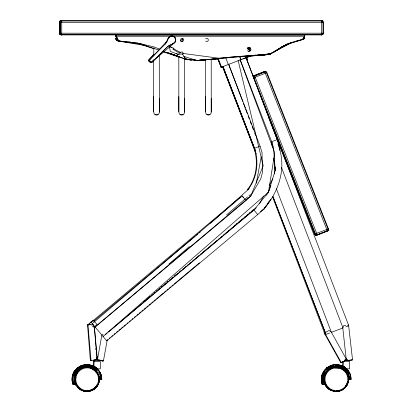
<?xml version="1.0" encoding="UTF-8"?>
<svg xmlns="http://www.w3.org/2000/svg" width="412" height="412" viewBox="0 0 412 412"><rect width="100%" height="100%" fill="white"/><g stroke="black" fill="none" stroke-linecap="round" stroke-linejoin="round"><path stroke-width="0.62" d="M85.33 365.995A13.385 13.385 0 0 0 74.917 384.633L74.917 373.869L77.755 369.739L80.803 367.478L87.421 365.866M75.736 375.162C72.764 382.733 79.058 391.601 87.174 391.4L87.174 390.658C91.392 390.602 95.29 388.181 97.304 384.489M87.174 390.947C87.874 392.512 91.675 390.107 92.994 389.917C94.992 388.748 96.635 387.043 97.835 385.076C99.931 381.157 99.75 376.207 97.273 372.505M159.356 98.478L159.356 112.033L158.975 113.686L157.935 114.721L156.519 115.103L155.097 114.721L154.062 113.686L153.681 111.647L153.681 96.573M184.494 98.478L184.494 112.033L184.118 113.686L183.077 114.721L181.661 115.103L180.24 114.721L179.205 113.686L178.823 111.647L178.823 96.573M211.243 98.478L211.243 112.033L210.862 113.686L209.826 114.721L208.41 115.103L206.989 114.721L205.954 113.686L205.573 111.647L205.573 96.573M321.7 33.197L321.7 34.912L321.108 34.917L322.987 34.484L323.42 33.197L323.42 22.32L322.987 21.027L321.7 20.6L61.161 20.6L59.874 21.033L59.446 22.32L59.446 33.197L59.874 34.484L61.161 34.917L321.7 34.912L322.987 34.484L321.7 33.197L321.7 20.6L321.108 20.6L322.987 21.027L321.7 22.32M336.413 390.658L336.413 391.4L333.2 391.106L336.733 391.369L339.287 390.906M87.153 367.324L89.739 367.38C84.759 366.309 79.372 368.688 76.735 373.009L78.357 370.877M98.854 376.419L99.174 381.033L97.938 384.746M322.395 21.352L322.4 21.033M336.393 367.324L337.701 367.174L340.127 367.689M336.413 391.179L336.413 391.4C345.745 391.786 352.018 380.049 346.513 372.505M87.153 367.169L84.496 367.401M336.393 367.169L333.22 367.401M322.575 375.631L322.586 373.118L321.375 377.253L322.277 384.633L324.156 384.633L322.21 375.759L324.558 370.682L329.569 366.325M342.64 362.014L342.846 366.397M274.407 173.988L274.593 161.839M275.288 170.187L275.329 167.622M153.712 55.95L153.851 47.699M248.621 49.651L248.673 47.426L249.986 51.103L247.483 48.111L250.048 47.689L249.986 51.103L248.585 51.32L247.494 50.661M351.039 379.334L349.793 379.653L346.894 370.924L340.745 366.587L336.656 365.866L330.043 367.478L323.652 375.208L322.21 375.759L322.797 384.633C319.29 375.775 325.629 365.382 335.183 364.677L343.629 366.531C348.078 369.502 351.039 373.854 351.039 379.334L349.778 379.653L349.809 377.835M323.75 379.849L324.445 383.345C323.142 379.941 323.858 376.166 325.459 373.009A12.144 12.144 0 0 0 343.005 389.077M171.299 36.024L173.514 36.38L175.048 37.672L175.646 38.965C176.686 44.043 170.177 43.837 167.699 46.525L151.704 62.428L150.596 62.222M93.354 366.273L93.586 361.401M97.433 368.843L93.905 366.273L97.438 368.843L93.905 366.273L94.116 361.401M344.319 366.953L346.672 368.843L343.139 366.273L346.677 368.843L343.139 366.273L343.356 361.401L349.541 361.401L349.541 368.843L346.142 368.843M347.98 375.579C349.062 379.143 348.485 382.954 346.461 386.07M340.08 390.834L336.408 391.4C343.237 391.498 349.489 384.957 348.387 378.077M323.652 375.208L323.101 380.652L324.156 384.633M349.793 379.653L350.385 374.93L348.573 371.124M75.818 378.226L75.963 377.176M74.768 370.682C71.781 374.75 71.539 379.936 73.017 384.633L74.917 384.633L74.598 383.495M98.782 382.779L99.302 379.251L98.798 375.729M345.972 386.724L342.64 389.67C346.276 387.501 348.449 383.454 348.542 379.251M324.141 373.869L323.085 380.652A13.385 13.385 0 0 1 343.211 367.731M266.178 195.267L268.459 192.172L274.742 152.888L240.072 59.802M96.975 359.295L97.423 356.807M107.192 340.245L103.412 360.989L97.407 359.918L101.857 335.028L103.093 334.323M77.265 369.049L77.502 367.803L79.186 367.133M256.295 183.185L261.203 156.921M150.03 62.222L148.768 60.863L148.979 59.766L153.794 54.621M149.345 60.868L149.556 59.766L165.253 44.069L166.912 41.87L167.936 39.13A3.966 3.966 0 0 1 173.498 36.369A3.966 3.966 0 0 1 174.935 42.405L151.297 62.511L149.345 60.868L149.556 61.172L150.607 62.222L152.007 62.222L167.705 46.525L173.354 43.615M165.253 44.069L168.153 38.434L169.945 36.462L172.86 36.132L174.637 37.168L175.656 38.965L174.93 42.405L172.643 43.837M75.082 377.959L75.597 375.533L77.822 371.485L75.597 375.533M247.375 49.007L247.602 47.952M348.016 382.779L348.408 381.033L348.418 377.526L348.434 380.982M74.881 372.541L75.303 370.682L80.33 366.325L85.943 364.677L94.389 366.531C98.705 369.451 101.903 373.957 101.785 379.334L100.538 379.653A13.385 13.385 0 0 0 86.525 365.882M97.726 385.241L96.732 386.724L93.4 389.67C109.468 379.298 89.126 356.601 77.116 372.438M101.172 377.443L101.491 376.336L100.641 373.586L99.39 372.175M167.823 39.511L168.148 38.434L169.95 37.059M268.469 192.172L103.067 336.47L253.947 210.032L268.469 192.172L275.298 170.187L273.46 147.244L271.652 141.749L277.152 139.637L245.964 57.546M347.625 381.327L346.791 383.974L345.266 386.441M75.257 376.882L76.066 374.328L77.976 371.32M322.565 380.652L324.862 373.643M326.201 369.554L326.778 367.803L329.59 366.685M59.874 22.32L60.198 21.352L61.754 20.6L61.754 34.912L61.161 34.917L60.198 34.484L59.874 33.197L59.874 22.32L59.446 22.32L323.42 22.32M60.198 21.352L59.874 21.033L60.466 21.027L60.466 33.197L60.791 34.484L61.754 34.912L60.466 34.484L60.039 33.197L60.039 22.32L60.466 21.027L61.754 20.6M74.927 377.624L77.739 369.739M268.676 191.57L270.869 185.544M303.5 37.646L304.689 37.183L304.025 38.836L302.552 39.629L286.876 44.197L270.555 53.998L197.024 60.554L183.587 56.295M304.689 35.993L302.557 39.629L304.664 37.183L304.051 38.836L288.688 43.626M181.97 41.571L180.358 39.959L180.858 41.128L181.97 41.571L183.139 41.071L183.582 39.959L183.083 38.795L180.358 39.959L180.858 41.128L181.97 41.571L183.083 38.795L181.97 38.347L180.806 38.846M325.259 373.354L324.311 375.533L325.32 373.468M316.704 233.506L315.973 235.175L315.386 235.18L314.511 234.134L269.963 120.958M265.256 71.976L265.436 71.559L266.028 71.559L266.904 72.6L328.426 228.892L328.498 230.246L327.452 231.122L317.333 235.103L315.973 235.175L315.103 234.134L253.581 77.842L253.509 76.488L254.549 75.617L264.674 71.631L266.028 71.559L264.082 71.631L253.962 75.617L252.917 76.488M73.583 374.626L72.414 375.759L73.017 384.633L72.012 380.307L72.764 378.602M76.756 369.507L77.502 367.803L76.411 369.997M322.04 378.602L321.288 380.307L322.277 384.633A14.626 14.626 0 0 1 334.879 364.661M326.026 369.507L326.778 367.803L329.193 367.123M60.039 22.32L60.466 21.352L61.754 21.027L321.7 21.027L322.668 21.352L322.993 22.32L322.993 33.197L322.668 34.165L321.7 34.484L59.874 34.484L60.466 34.484M98.731 382.975C96.954 387.707 92.345 391.415 87.159 391.4M259.39 203.868L263.587 196.04M269.283 185.415L272.878 178.7M159.604 49.141L153.661 46.808L136.928 42.936L118.656 41.03L116.936 40.258L116.251 34.999L304.689 34.999L304.689 36.241L302.583 39.629L304.689 37.183M247.272 189.829C256.547 178.236 258.576 162.23 254.019 148.289L222.356 66.383M270.972 198.986L263.757 209.265L257.727 214.549L106.76 340.889L91.768 322.998M247.849 189.793C257.093 178.216 259.133 162.204 254.565 148.289L222.907 66.383M89.615 324.677L87.524 324.847L90.352 360.428L97.088 359.918L94.415 327.545L96.732 324.167L93.457 320.263L94.09 321.02M327.061 371.485L324.836 375.533C326.304 371.099 330.45 367.736 335.074 367.18M148.969 61.172A0.989 0.989 0 0 1 148.763 60.064L153.913 54.832M149.546 59.766L149.34 60.064A0.989 0.989 0 0 0 149.546 61.172M97.417 359.918L94.415 327.545L95.069 326.582M266.59 205.171L263.757 209.265C272.466 199.109 278.883 186.94 281.087 173.668C283.168 162.112 280.716 150.638 277.152 139.637M267.295 204.151L269.417 201.082M343.098 368.843L343.701 368.029L344.123 368.843M327.597 370.877L325.974 373.009C328.611 368.688 333.998 366.309 338.978 367.38L336.393 367.107L332.736 367.674M167.066 41.046L149.34 60.064L151.297 62.511L151.997 62.222M323.976 372.211L323.121 373.118L324.105 372.314M326.551 369.497L329.554 366.325M96.732 386.724L93.05 389.876L96.501 387.023M327.602 230.365L326.86 231.122L317.333 234.871M148.763 60.064L154.067 54.688M77.281 371.485L78.867 369.899M153.362 60.214L151.122 62.428L150.02 62.222M91.819 325.676L94.415 327.545L245.985 200.531L250.779 195.921L260.786 178.803L262.454 172.365L262.022 152.543L260.075 146.183L228.619 64.087M255.826 208.287L253.936 210.032L257.727 214.549M328.127 370.321C330.434 367.54 334.276 366.927 337.701 367.174M210.434 223.34L249.219 188.65M260.369 211.763L263.103 209.373M74.361 373.869L74 371.861L81.097 365.712L83.554 365.387M168.889 264.041L189.412 246.536M226.548 214.863L247.56 196.941M249.028 195.695L250.491 194.443M92.288 323.611L242.194 196.014L243.647 197.739M95.105 326.974L250.779 195.921L263.222 165.758L238.126 60.394M240.165 197.255L90.846 322.555L90.568 322.22M143.886 301.708L144.87 300.878M146.348 299.637L147.331 298.808M148.809 297.567L149.793 296.743M154.227 293.014L155.211 292.19M156.689 290.949L157.672 290.12M159.15 288.879L160.134 288.05M161.612 286.809L162.601 285.979M164.074 284.738L165.552 283.497M167.03 282.256L168.014 281.427M169.492 280.186L170.48 279.362M171.953 278.115L172.942 277.291M174.42 276.05L175.898 274.809M234.011 225.972L234.995 225.143M236.473 223.901L237.456 223.077M238.934 221.836L239.918 221.007M241.396 219.766L242.385 218.937M244.352 217.284L245.336 216.455M246.814 215.213L247.797 214.384M249.275 213.143L250.264 212.314M251.742 211.073L253.215 209.832M105.518 334.4L106.996 333.159M108.474 331.918L256.223 207.761M93.658 321.242L195.288 236.194M196.272 235.365L197.755 234.129M199.233 232.888L200.222 232.064M143.932 301.764L144.921 300.935M146.399 299.694L147.383 298.87M148.866 297.629L149.85 296.805M154.289 293.087L155.273 292.257M156.751 291.021L157.739 290.192M159.217 288.951L160.206 288.127M161.684 286.886L162.668 286.062M164.151 284.821L165.629 283.58M167.107 282.344L168.096 281.514M169.574 280.278L170.558 279.449M172.036 278.208L173.025 277.384M174.503 276.143L175.981 274.907M176.969 274.078L177.953 273.254M179.436 272.013L180.914 270.772M182.392 269.53L183.381 268.706M184.859 267.465L186.337 266.229M187.326 265.4L188.804 264.159M189.788 263.335L191.266 262.094M192.255 261.27L194.227 259.617M195.211 258.788L196.694 257.552M197.678 256.722L199.156 255.486M200.144 254.657L201.623 253.416M202.611 252.592L209.512 246.809M210.496 245.979L211.979 244.738M212.963 243.914L217.402 240.196M218.386 239.367L219.375 238.543M220.853 237.302L221.841 236.478M223.319 235.237L224.798 233.995M225.786 233.171L227.264 231.93M228.248 231.106L229.726 229.865M230.715 229.041L232.193 227.8M233.182 226.971L253.395 210.032M106.703 340.477L107.692 339.648M109.17 338.412L110.159 337.582M111.637 336.347L112.625 335.523M114.103 334.281L115.092 333.457M116.57 332.216L118.053 330.98M119.037 330.151L120.52 328.915M121.504 328.091L122.987 326.85M123.971 326.026L125.454 324.785M126.927 323.549L127.921 322.72M129.394 321.484L130.388 320.66M131.861 319.418L132.855 318.594M134.327 317.353L135.321 316.529M136.794 315.288L138.283 314.052M139.261 313.228L140.75 311.987M141.728 311.163L143.216 309.922M144.195 309.098L145.683 307.857M146.662 307.033L148.145 305.792M149.129 304.968L150.612 303.732M151.595 302.902L153.079 301.666M154.062 300.837L155.545 299.601M156.529 298.777L163.44 292.994M164.424 292.17L165.907 290.929M166.891 290.105L168.374 288.869M169.358 288.039L170.841 286.803M171.825 285.974L173.308 284.738M174.291 283.914L199.454 262.856M343.603 388.552L344.478 387.821M342.29 389.876L345.745 387.023M89.873 322.802L92.978 320.351M253.395 76.529L264.674 71.631L327.452 231.122L326.86 231.122L328.081 230.066L328.024 229.051L266.502 72.759L265.73 71.678L254.709 76.014L253.627 76.787L253.581 77.842L266.904 72.6L266.312 72.6M276.689 50.048L273.156 52.499L285.207 45.196M274.258 51.505L275.381 50.841M277.024 49.847L278.667 48.848M279.763 48.183L283.595 45.861M264.906 54.415L270.014 53.998L271.673 53.019M274.928 51.057L276.56 50.079M277.647 49.425L281.993 46.814M77.219 370.687L80.469 368.781M82.091 367.828L85.346 365.923M247.483 48.111L248.276 47.653M343.242 361.453L340.858 362.771L324.136 332.86L324.502 332.654M340.858 362.771L342.357 361.942M347.501 325.176L348.578 325.058L352.554 359.918L347.481 360.479L346.198 358.888L331.464 332.329L329.121 330.388L324.661 332.86L341.388 362.771L345.75 360.346L346.198 358.888L342.784 327.993L343.629 325.609L345.895 325.356M341.399 362.766L343.768 361.453L346.209 358.888L347.496 360.479M324.136 332.86L324.991 332.386M248.585 51.32L250.867 50.073L250.99 49.378L250.048 47.689M302.017 39.629L303.515 38.836M270.014 53.998L292.319 42.282M74 371.861L75.113 371.31M77.338 370.218L85.686 366.113M247.308 59.601L247.679 59.462L246.783 57.088M247.015 57.319L246.603 57.474L251.099 55.512L246.124 57.665L244.816 56.315M283.162 46.18L289.445 43.414M290.563 42.91L292.304 42.158M281.391 47.184L292.839 42.158M222.362 66.584L222.671 66.466L221.023 67.099L217.742 58.514M222.897 66.584L223.206 66.466M340.096 390.591L341.769 389.876M205.593 38.846L206.762 38.347L207.875 38.795L208.374 39.959L207.926 41.071L206.762 41.571L205.65 41.128M148.768 60.863L150.73 62.511L151.431 62.222M83.688 365.346L85.377 364.677M332.963 365.346L334.652 364.677M254.116 76.014L253.962 75.617L254.549 75.617L317.333 235.103L315.685 235.061L314.912 233.98L314.511 234.134L328.426 228.892M315.685 235.061L315.386 235.18L316.74 235.103M327.298 230.72L317.173 234.706L316.159 234.758L315.504 233.98L253.509 76.488M246.809 57.428L247.468 57.175L245.485 57.938M345.9 326.798L348.763 325.701L260.538 95.471M245.598 57.659L246.077 57.474M222.701 66.662L221.563 67.099L218.139 58.164M242.776 58.978L246.021 57.731M246.458 57.325L250.661 55.718M223.762 66.26L221.574 67.099L251.207 55.718L245.567 57.871M246.737 59.822L247.679 59.462M254.57 148.289L260.075 146.183M325.49 334.415L325.083 334.57L272.641 197.127M348.351 325.856L348.763 325.701M329.651 333.025L326.021 334.415L272.955 196.524M246.005 57.731L246.428 57.577M266.785 54.667L269.118 53.802M249.543 56.176L267.326 54.667L273.182 52.499L286.876 44.197L291.011 42.694M248.194 49.692L249.26 49.316M248.225 49.033L249.43 48.637M290.604 42.858L292.469 42.282M294.925 41.519L299.22 40.175M289.935 43.147L301.435 39.809M89.162 391.127L90.28 390.834L89.054 391.019M349.963 377.572L350.504 379.334L349.263 379.653A13.385 13.385 0 0 0 335.214 365.882M101.244 379.334L99.987 379.653L98.602 376.831M350.504 379.334L349.242 379.653L347.692 372.989L344.051 368.822M180.018 53.709L177.727 54.281L170.295 51.33L169.296 46.35L173.967 48.343L172.901 49.208L178.102 52.329L182.65 52.005L183.299 53.879L177.727 54.281L176.135 53.323M329.188 367.226L326.778 367.803L328.034 367.638M90.027 390.906L87.473 391.369L83.94 391.106L88.523 391.194M81.834 390.422L86.618 391.4L81.828 390.422L78.841 388.588C81.303 390.602 84.712 391.544 87.833 391.209M86.602 391.338L88.317 391.153M335.862 391.338L337.577 391.153M329.95 367.386L336.964 366.464M351.585 359.964L352.028 359.918M83.96 367.401L87.761 367.267M346.966 360.479L346.003 359.285L346.95 360.479L352.131 359.964M198.327 60.353L196.462 60.554L192.764 59.925M199.573 60.219L202.06 59.946M202.601 59.951L196.998 60.554L184.396 58.901M203.847 59.812L205.712 59.611M212.556 58.87L213.802 58.736M205.851 59.75L202.024 60.167L205.835 59.843M214.142 58.844L215.419 58.705M83.497 367.674L85.356 367.489M87.22 367.298L88.462 367.174M157.935 114.721L155.097 114.721M183.077 114.721L180.24 114.721M209.826 114.721L206.989 114.721M198.404 60.384L196.457 60.554L205.717 59.895M199.655 60.27L203.523 59.925M204.774 59.812L206.077 59.699M211.171 59.246L212.474 59.127M214.369 58.957L216.954 58.731M257.866 55.084L261.728 54.739M264.901 54.456L270.04 53.998L264.973 54.374M210.918 59.41L218.54 58.761M249.662 56.12L266.811 54.667L263.016 54.899M211.433 59.41L218.417 58.818M91.881 360.346L91.021 360.418L87.972 324.857L88.389 324.821M87.535 324.847L93.055 324.44L94.415 327.545M87.972 324.857L88.951 324.774M90.352 360.428L91.325 360.346M93.158 360.196L96.526 359.918M259.153 54.878L261.708 54.672L259.148 54.842M254.199 55.172L255.466 55.079M258.633 54.842L261.805 54.611M263.582 54.513L270.555 53.998L218.808 58.2L182.995 53.447M253.529 55.471L255.43 55.357M257.958 55.203L261.754 54.971M267.352 54.667L235.092 56.624L202.539 60.167L199.387 59.998M184.442 58.88L185.637 59.302L187.542 59.199M115.715 35.993L116.797 38.228M116.251 35.993L118.656 41.03L122.431 41.303M264.489 54.837L264.998 54.832L263.139 54.832M100.538 379.653L95.445 368.812M59.874 33.197L59.446 33.197L323.42 33.197M170.882 35.993L172.221 35.993M304.689 36.241L116.277 36.241L118.656 41.03L116.962 40.258L116.251 38.553L116.962 40.258M258.803 54.832L262.006 54.837M327.906 230.251L328.498 230.246L326.824 229.52M94.374 359.918L100.018 359.918M344.813 359.918L347.795 359.918M93.308 361.401L100.301 361.401L100.301 368.843L96.882 368.843L94.961 367.365M75.082 378.015A12.149 12.149 0 0 1 93.421 368.838L95.579 368.843L95.151 368.513M342.702 368.843L344.288 368.843M334.863 367.952L339.019 368.153M185.611 59.302L195.607 59.802M336.45 366.047L338.896 366.211L345.534 369.981L348.3 374.256M123.688 41.396L126.206 41.581M120.634 41.21L118.12 41.025L116.395 40.258L115.715 38.548L116.395 40.258L115.741 38.548M118.09 41.025L124.419 41.684M125.681 41.818L128.199 42.081M129.461 42.209L130.717 42.343M140.956 44.043L118.115 41.025L117.564 39.964M335.883 367.324L337.021 367.267M103.397 360.984L100.734 360.51M116.936 40.258L118.203 40.453M129.595 42.209L130.862 42.405M132.128 42.596L133.395 42.791M135.291 43.085L139.091 43.667M146.245 45.675L118.12 41.025L117.59 39.907M190.298 59.508L191.554 59.719M96.856 359.918L102.964 361.005L102.526 360.927M128.714 41.839L144.303 44.944M248.817 47.617L249.878 47.844M85.948 366.057L93.21 367.607L91.413 366.912M140.729 43.94L142.588 44.367M335.167 364.677L341.795 366.469M336.656 365.866L343.016 367.607L346.894 370.924M87.983 366.026L93.184 367.452M136.928 42.936L158.692 50.006M163.533 51.582L176.83 55.903L181.62 57.943L191.467 60.25L184.355 58.659M141.852 44.707L154.006 48.765M163.121 51.804L178.926 57.077M167.581 52.623L178.365 56.501M176.805 55.903L186.178 59.307L182.109 53.781M179.215 56.964L168.57 52.87M172.041 54.08L179.138 56.804M184.458 58.849L185.637 59.302M333.751 391.106C328.467 389.855 324.326 385.045 324.27 379.55L324.445 381.332L325.562 384.715M337.711 364.744L340.693 365.897M91.449 365.897L88.467 364.744L89.244 365.722M173.241 54.502L176.83 55.903M339.303 367.597L343.407 369.775M90.043 367.597L93.725 369.482M174.59 54.951L179.261 56.944M171.078 53.678L178.746 56.944M177.129 56.186L178.813 56.938M90.166 366.448L94.4 368.359L95.8 371.186M340.116 367.689L343.222 369.198M331.094 390.422C327.875 389.041 325.392 386.235 324.29 382.923M343.139 366.273L343.783 366.623M93.905 366.273L95.079 366.953M169.837 46.654L171.459 47.555M173.081 48.462L180.657 52.679M249.219 47.741L250.316 48.374M93.442 367.736L95.028 368.843L94.6 368.513M92.921 369.399L94.811 370.785L96.717 373.014A11.402 11.402 0 0 1 93.251 388.902A11.402 11.402 0 0 1 77.425 385.163A11.402 11.402 0 0 1 81.432 369.404L83.507 368.457A11.402 11.402 0 0 1 92.921 369.404L95.239 371.191L96.717 373.014M94.533 366.953L96.892 368.843M327.195 387.187L329.894 389.515L332.304 390.689C327.787 388.985 324.465 384.7 324.259 379.849L324.955 383.345M327.046 387.002L329.59 389.309L327.051 387.002L324.826 382.923M77.806 387.002L80.355 389.309C77.652 387.419 75.679 384.453 75.211 381.172M90.82 324.718L89.543 323.549L90.372 324.759M90.269 324.718L88.992 323.549L89.625 324.543M348.557 371.124L344.803 367.283L346.755 369.708M345.539 368.565L346.786 369.842M95.028 367.283L97.531 369.842M343.217 369.198L347.033 373.36L347.986 375.579M329.059 389.309L325.253 385.143L328.096 388.588M94.374 366.531L97.299 369.822M242.194 196.014L245.985 200.531M91.119 322.22L91.397 322.555M174.935 38.105L175.646 38.965M348.707 372.129L349.881 373.586M149.546 61.043L150.725 62.511M325.995 385.498L327.612 387.63M76.756 385.498L78.378 387.63M74.917 384.633L72.759 381.816L72.97 375.759L75.319 370.682L72.97 375.759L72.558 378.726L73.573 384.633A14.626 14.626 0 0 1 84.46 364.877A14.626 14.626 0 0 1 101.785 379.334L99.333 371.124M346.878 370.924L347.553 371.954M346.616 372.685L348.258 376.97M325.011 384.715L325.444 385.498M75.751 384.715L76.184 385.498M76.359 385.75L75.221 382.939M116.797 38.367L115.71 36.241L115.715 34.999L115.741 36.241M348.758 372.345L349.345 373.586M75.035 382.923L75.993 385.143M347.692 372.989L348.712 375.492L349.263 379.653L348.403 374.853M321.782 378.726L322.725 381.09M263.526 103.438L264.468 105.832M265.647 108.825L314.912 233.98M268.31 116.766L269.021 118.563M222.887 66.425L255.651 151.559M222.897 66.461L255.728 151.776M273.068 196.833L325.326 332.613M246.026 57.598L253.395 76.833M258.463 90.058L259.158 91.861M259.617 93.066L260.08 94.266M239.964 56.789L241.046 59.611M239.624 56.774L240.763 59.745M240.16 59.56L272.033 142.768M281.478 167.416L342.98 327.916L331.408 332.355L276.354 188.686M225.761 57.922L228.289 64.524M217.835 58.761L221.033 67.099M222.717 66.286L256.151 153.913M228.603 64.241L242.699 101.481M243.379 103.283L245.197 108.088M245.655 109.293L247.246 113.496M248.153 115.901L249.291 118.903M250.202 121.303L251.335 124.311M252.247 126.711L253.385 129.713M254.75 133.318L255.43 135.121M277.915 143.922L279.135 147.378L279.691 150.452M76.323 384.715L75.205 381.332L75.03 379.55M272.044 142.969L271.642 141.749L272.378 147.434M349.072 376.625L349.778 379.653A13.385 13.385 0 0 0 344.123 368.323M72.414 375.759L72.806 377.536M73.841 382.269L74.361 384.633A13.385 13.385 0 0 1 73.609 382.398M350.03 377.031L350.488 379.334M75.298 381.09L75.581 382.923M348.037 375.729L348.212 376.903M99.653 377.217L100.003 379.653A13.385 13.385 0 0 0 99.874 377.371M349.551 377.871L349.778 379.653M273.759 158.182L275.298 170.187M322.812 384.633L321.921 377.253A14.626 14.626 0 0 1 337.454 364.661A14.626 14.626 0 0 1 351.039 379.328M95.805 348.49L95.924 349.762M96.217 352.935L96.393 354.84M96.629 357.379L96.805 359.279M211.217 58.998L211.243 112.033M184.432 56.47L184.447 57.731M184.468 58.998L184.494 112.033M159.269 55.208L159.351 112.033M99.189 377.469L99.199 380.982M61.161 34.484L61.161 34.917M205.573 59.725L205.573 111.647M178.823 57.855L178.823 111.647M153.681 59.725L153.681 111.647M93.421 368.838A12.149 12.149 0 0 1 93.946 389.335A12.149 12.149 0 0 1 75.164 381.11M76.771 384.999A11.402 11.402 0 0 1 76.241 383.974M75.52 381.857A11.402 11.402 0 0 1 75.324 380.817M95.218 387.821A12.149 12.149 0 0 1 94.374 388.593M93.751 389.077A12.149 12.149 0 0 1 74.963 382.717M76.884 371.974A12.149 12.149 0 0 1 92.509 368.632M80.252 367.478A13.385 13.385 0 0 1 86.257 365.871M87.462 365.892A13.385 13.385 0 0 1 96.274 369.981M72.012 380.307A14.626 14.626 0 0 1 84.996 364.713M86.87 364.63A14.626 14.626 0 0 1 92.432 365.841M329.507 367.478A13.385 13.385 0 0 1 331.789 366.505M336.516 364.641A14.626 14.626 0 0 1 340.982 365.552M350.159 376.156A14.626 14.626 0 0 1 350.488 379.328M326.031 384.999A11.402 11.402 0 0 1 325.501 383.974M325.083 375.584A11.402 11.402 0 0 1 326.031 373.509M327.669 370.295A12.144 12.144 0 0 1 344.463 370.676M330.939 368.148L329.363 368.987L333.493 367.339L330.939 368.148M222.532 66.517L221.023 67.099L222.532 66.517M83.064 390.689L80.659 389.515L77.956 387.187L79.222 388.449L83.064 390.689M329.255 389.062A12.139 12.139 0 0 0 348.48 380.544A12.139 12.139 0 0 0 331.49 368.153A12.139 12.139 0 0 0 329.255 389.062M328.215 387.177A11.402 11.402 0 0 0 347.378 382.387A11.402 11.402 0 0 0 333.648 368.189A11.402 11.402 0 0 0 328.215 387.177"/></g></svg>
